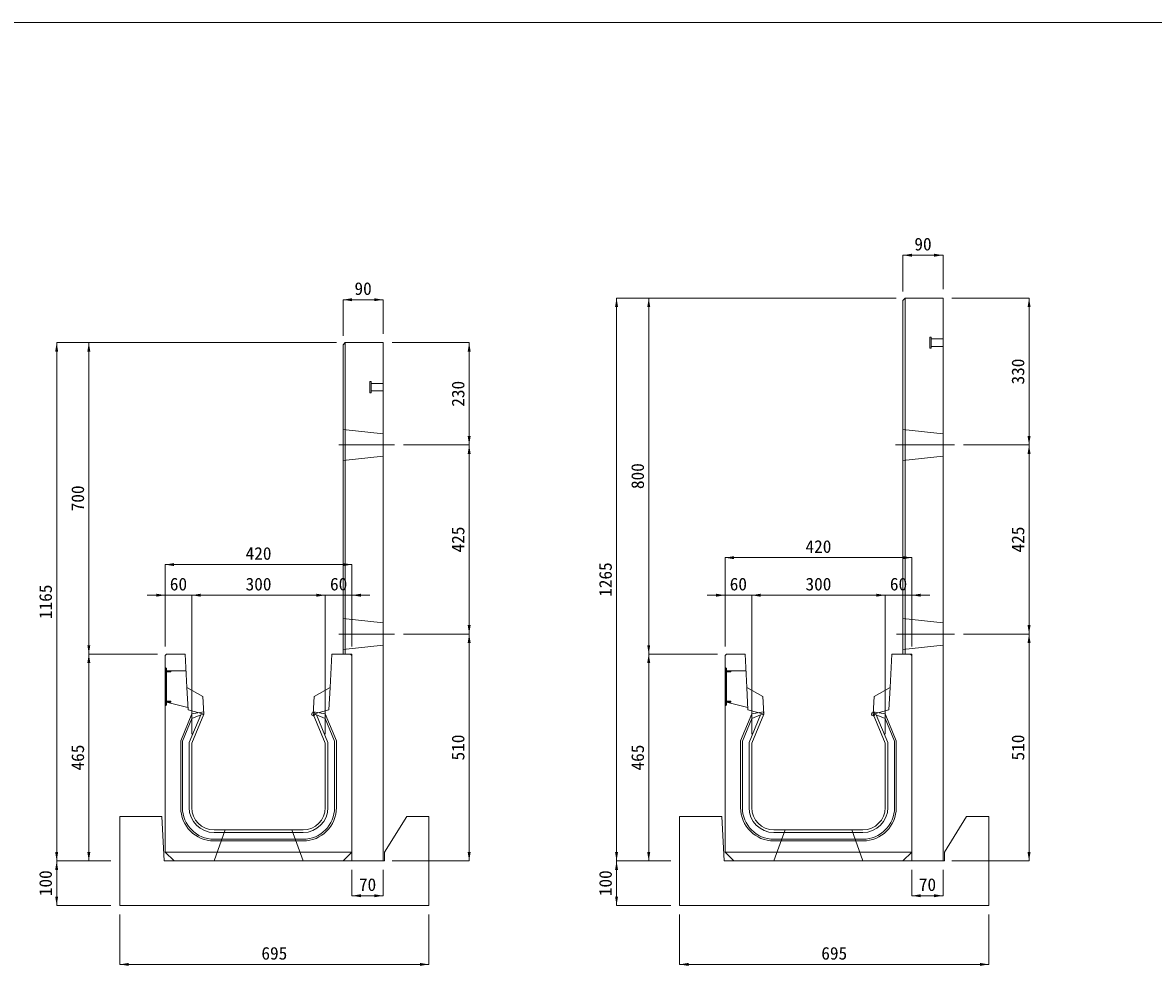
# Model space of a CAD drawing. Units: millimetres at full size; some dimension numbers follow another scale. Extents: x -7442 to 51876, y 9625 to 40052.
# Drawn here: x 11585 to 14126, y 36299 to 38440 of the extents above; entities that cross this region are included whole.
import ezdxf
from ezdxf.enums import TextEntityAlignment as Align

# ---------------------------------------------------------------- set-up
doc = ezdxf.new("R2010")
doc.units = ezdxf.units.MM
doc.header["$LTSCALE"] = 16
doc.header["$PDMODE"] = 32
doc.header["$PDSIZE"] = 8
for name, pattern in [('DASHED', [7.5, 6, -1.5]), ('USER1', [13.5, 7.5, -6]), ('USER2', [285.75, 190.5, -31.75, 31.75, -31.75])]:
    doc.linetypes.add(name, pattern=pattern)
for name, color, linetype, lineweight in [('HOLE', 7, 'DASHED', 9), ('KIJUN', 5, 'Continuous', 9), ('WWAY', 5, 'Continuous', 9), ('寸法線', 7, 'Continuous', 9), ('本体', 2, 'Continuous', 13), ('補助線', 8, 'Continuous', 9), ('ｲﾝｻｰﾄ', 3, 'USER1', 9)]:
    doc.layers.add(name, color=color, linetype=linetype, lineweight=lineweight)
doc.styles.add('ＭＳ ゴシック', font='')
doc.styles.get('ＭＳ ゴシック').set_extended_font_data('MS Gothic')

# ---------------------------------------------------------------- blocks, each defined once
blk = doc.blocks.new('filled_arrow')
at = {"color": 0, "linetype": 'Continuous', "lineweight": -2}
blk.add_solid([(7.5, 1.25), (0, 0), (7.5, -1.25)], dxfattribs=at)

msp = doc.modelspace()

# ---------------------------------------------------------------- linework, layer by layer
at = {"layer": 'HOLE'}
for points in [[(12040.11, 36626.12), (12190.11, 36626.12), (12215.11, 36556.12), (12015.11, 36556.12)], [(13298.47, 36626.12), (13448.47, 36626.12), (13473.47, 36556.12), (13273.47, 36556.12)]]:
    msp.add_lwpolyline(points, close=True, dxfattribs=at)
at = {"layer": 'KIJUN'}
for p, q in [((11965.23, 36886.59), (11965.36, 36876.46)), ((11985.12, 36884.92), (11992.11, 36886.12)), ((12245.11, 36884.92), (12238.11, 36886.12)), ((12264.99, 36886.59), (12264.86, 36876.46)), ((13223.59, 36886.59), (13223.72, 36876.46)), ((13243.47, 36884.92), (13250.47, 36886.12)), ((13503.47, 36884.92), (13496.47, 36886.12)), ((13523.35, 36886.59), (13523.22, 36876.46)), ((12215.11, 36626.12), (12015.11, 36626.12)), ((13473.47, 36626.12), (13273.47, 36626.12)), ((12015.11, 36620.12), (12215.11, 36620.12)), ((12215.11, 36605.12), (12015.11, 36605.12)), ((12015.11, 36601.12), (12215.11, 36601.12)), ((13273.47, 36620.12), (13473.47, 36620.12)), ((13473.47, 36605.12), (13273.47, 36605.12)), ((13273.47, 36601.12), (13473.47, 36601.12))]:
    msp.add_line(p, q, dxfattribs=at)
at = {"layer": 'KIJUN', "color": 7, "lineweight": 13}
for p, q in [((12215.11, 36626.12), (12015.11, 36626.12)), ((13473.47, 36626.12), (13273.47, 36626.12))]:
    msp.add_line(p, q, dxfattribs=at)
at = {"layer": 'KIJUN', "color": 7}
for p, q in [((11905.11, 36576.12), (12325.11, 36576.12)), ((13163.47, 36576.12), (13583.47, 36576.12))]:
    msp.add_line(p, q, dxfattribs=at)
at = {"layer": 'KIJUN', "color": 7, "lineweight": 13}
for points in [[(11990.11, 36926.12), (11954.11, 36946.12), (11950.11, 37021.12), (11908.11, 37021.12), (11905.11, 37018.12), (11905.11, 36576.12), (11925.11, 36556.12), (12305.11, 36556.12), (12325.11, 36576.12), (12325.11, 37018.12), (12322.11, 37021.12), (12280.11, 37021.12), (12276.11, 36946.12), (12240.11, 36926.12), (12238.11, 36886.12), (12265.11, 36821.12), (12265.11, 36676.12)], [(13248.47, 36926.12), (13212.47, 36946.12), (13208.47, 37021.12), (13166.47, 37021.12), (13163.47, 37018.12), (13163.47, 36576.12), (13183.47, 36556.12), (13563.47, 36556.12), (13583.47, 36576.12), (13583.47, 37018.12), (13580.47, 37021.12), (13538.47, 37021.12), (13534.47, 36946.12), (13498.47, 36926.12), (13496.47, 36886.12), (13523.47, 36821.12), (13523.47, 36676.12)], [(11965.11, 36676.12), (11965.11, 36821.12), (11992.11, 36886.12), (11990.11, 36926.12)], [(13223.47, 36676.12), (13223.47, 36821.12), (13250.47, 36886.12), (13248.47, 36926.12)]]:
    msp.add_lwpolyline(points, dxfattribs=at)
at = {"layer": 'KIJUN', "color": 7, "linetype": 'DASHED', "lineweight": 13}
for points in [[(11992.11, 36886.12), (11956.78, 36896.12), (11954.11, 36946.12)], [(12238.11, 36886.12), (12273.44, 36896.12), (12276.11, 36946.12)], [(13250.47, 36886.12), (13215.14, 36896.12), (13212.47, 36946.12)], [(13496.47, 36886.12), (13531.8, 36896.12), (13534.47, 36946.12)]]:
    msp.add_lwpolyline(points, dxfattribs=at)
at = {"layer": 'KIJUN'}
for points in [[(11965.11, 36676.12), (11965.11, 36821.12), (11992.11, 36886.12), (11991.86, 36891.15), (11965.23, 36886.59), (11940.11, 36826.11), (11940.11, 36676.12)], [(11944.11, 36676.12), (11944.11, 36825.31), (11965.41, 36876.59), (11985.12, 36884.92), (11959.11, 36822.32), (11959.11, 36676.12)], [(12290.11, 36676.12), (12290.11, 36826.11), (12264.99, 36886.59), (12238.36, 36891.15), (12238.11, 36886.12), (12265.11, 36821.12), (12265.11, 36676.12)], [(12245.11, 36884.92), (12264.86, 36876.46), (12286.11, 36825.31), (12286.11, 36676.12)], [(12271.11, 36676.12), (12271.11, 36822.32), (12245.11, 36884.92)], [(13223.47, 36676.12), (13223.47, 36821.12), (13250.47, 36886.12), (13250.22, 36891.15), (13223.59, 36886.59), (13198.47, 36826.11), (13198.47, 36676.12)], [(13202.47, 36676.12), (13202.47, 36825.31), (13223.77, 36876.59), (13243.47, 36884.92), (13217.47, 36822.32), (13217.47, 36676.12)], [(13548.47, 36676.12), (13548.47, 36826.11), (13523.35, 36886.59), (13496.72, 36891.15), (13496.47, 36886.12), (13523.47, 36821.12), (13523.47, 36676.12)], [(13503.47, 36884.92), (13523.22, 36876.46), (13544.47, 36825.31), (13544.47, 36676.12)], [(13529.47, 36676.12), (13529.47, 36822.32), (13503.47, 36884.92)]]:
    msp.add_lwpolyline(points, dxfattribs=at)
for centre, radius, start, end in [((12015.11, 36676.12), 75, 180, 270), ((12015.11, 36676.12), 71, 180, 270), ((12015.11, 36676.12), 56, 180, 270), ((12015.11, 36676.12), 50, 180, 270), ((12215.11, 36676.12), 71, 270, 0), ((12215.11, 36676.12), 56, 270, 0), ((12215.11, 36676.12), 75, 270, 0), ((12215.11, 36676.12), 50, 270, 0), ((13273.47, 36676.12), 75, 180, 270), ((13273.47, 36676.12), 71, 180, 270), ((13273.47, 36676.12), 56, 180, 270), ((13273.47, 36676.12), 50, 180, 270), ((13473.47, 36676.12), 71, 270, 0), ((13473.47, 36676.12), 56, 270, 0), ((13473.47, 36676.12), 75, 270, 0), ((13473.47, 36676.12), 50, 270, 0)]:
    msp.add_arc(centre, radius, start, end, dxfattribs=at)
at = {"layer": 'KIJUN', "color": 7, "lineweight": 13}
for centre, start, end in [((12015.11, 36676.12), 180, 270), ((12215.11, 36676.12), 270, 0), ((13273.47, 36676.12), 180, 270), ((13473.47, 36676.12), 270, 0)]:
    msp.add_arc(centre, 50, start, end, dxfattribs=at)
at = {"layer": 'KIJUN'}
for p in [(12238.11, 36886.12), (13496.47, 36886.12)]:
    msp.add_point(p, dxfattribs=at)
at = {"layer": 'WWAY', "color": 7, "linetype": 'DASHED', "lineweight": 13}
for points in [[(11905.11, 36991.12), (11908.31, 36989.12), (11908.31, 36907.12), (11905.11, 36905.12)], [(11952.14, 36983.12), (11908.31, 36983.12), (11908.31, 36989.12), (11905.11, 36991.12)], [(13163.47, 36991.12), (13166.67, 36989.12), (13166.67, 36907.12), (13163.47, 36905.12)], [(13210.5, 36983.12), (13166.67, 36983.12), (13166.67, 36989.12), (13163.47, 36991.12)], [(11905.11, 36905.12), (11908.31, 36907.12), (11908.31, 36913.12), (11956.51, 36901.12)], [(13163.47, 36905.12), (13166.67, 36907.12), (13166.67, 36913.12), (13214.87, 36901.12)]]:
    msp.add_lwpolyline(points, dxfattribs=at)
at = {"layer": 'WWAY'}
for points in [[(11906.31, 36988.12), (11908.31, 36988.12), (11908.31, 36908.12), (11906.31, 36908.12)], [(11908.31, 36983.12), (11918.31, 36983.12), (11918.31, 36981.12), (11908.31, 36981.12)], [(13164.67, 36988.12), (13166.67, 36988.12), (13166.67, 36908.12), (13164.67, 36908.12)], [(13166.67, 36983.12), (13176.67, 36983.12), (13176.67, 36981.12), (13166.67, 36981.12)], [(11908.31, 36915.12), (11918.31, 36915.12), (11918.31, 36913.12), (11908.31, 36913.12)], [(13166.67, 36915.12), (13176.67, 36915.12), (13176.67, 36913.12), (13166.67, 36913.12)]]:
    msp.add_lwpolyline(points, close=True, dxfattribs=at)
at = {"layer": '寸法線'}
for p, q in [((13563.47, 37917.56), (13653.47, 37917.56)), ((13563.47, 37836.12), (13563.47, 37917.56)), ((13653.47, 37841.12), (13653.47, 37917.56)), ((12305.11, 37817.56), (12395.11, 37817.56)), ((12305.11, 37736.12), (12305.11, 37817.56)), ((12395.11, 37741.12), (12395.11, 37817.56)), ((12919.74, 36556.12), (12919.74, 37821.12)), ((13548.47, 37821.12), (12919.74, 37821.12)), ((12992.05, 37021.12), (12992.05, 37821.12)), ((13548.47, 37821.12), (12992.05, 37821.12)), ((13673.47, 37821.12), (13846.85, 37821.12)), ((13846.85, 37491.12), (13846.85, 37821.12)), ((11661.38, 36556.12), (11661.38, 37721.12)), ((12290.11, 37721.12), (11661.38, 37721.12)), ((11733.69, 37021.12), (11733.69, 37721.12)), ((12290.11, 37721.12), (11733.69, 37721.12)), ((12415.11, 37721.12), (12588.49, 37721.12)), ((12588.49, 37491.12), (12588.49, 37721.12)), ((12441.01, 37491.12), (12588.49, 37491.12)), ((12441.01, 37491.12), (12588.49, 37491.12)), ((12588.49, 37066.12), (12588.49, 37491.12)), ((13699.37, 37491.12), (13846.85, 37491.12)), ((13699.37, 37491.12), (13846.85, 37491.12)), ((13846.85, 37066.12), (13846.85, 37491.12)), ((13163.47, 37237.86), (13583.47, 37237.86)), ((13163.47, 37038.12), (13163.47, 37237.86)), ((13583.47, 37038.12), (13583.47, 37237.86)), ((11905.11, 37222.31), (12325.11, 37222.31)), ((11905.11, 37038.12), (11905.11, 37222.31)), ((12325.11, 37038.12), (12325.11, 37222.31)), ((11865.11, 37153.46), (12005.11, 37153.46)), ((11905.11, 37038.12), (11905.11, 37153.46)), ((11965.11, 37153.46), (12265.11, 37153.46)), ((11965.11, 36841.12), (11965.11, 37153.46)), ((11965.11, 36841.12), (11965.11, 37153.46)), ((12225.11, 37153.46), (12365.11, 37153.46)), ((12265.11, 36841.12), (12265.11, 37153.46)), ((12265.11, 36841.12), (12265.11, 37153.46)), ((12325.11, 37038.12), (12325.11, 37153.46)), ((13123.47, 37153.46), (13263.47, 37153.46)), ((13163.47, 37038.12), (13163.47, 37153.46)), ((13223.47, 37153.46), (13523.47, 37153.46)), ((13223.47, 36841.12), (13223.47, 37153.46)), ((13223.47, 36841.12), (13223.47, 37153.46)), ((13483.47, 37153.46), (13623.47, 37153.46)), ((13523.47, 36841.12), (13523.47, 37153.46)), ((13523.47, 36841.12), (13523.47, 37153.46)), ((13583.47, 37038.12), (13583.47, 37153.46)), ((12441.01, 37066.12), (12588.49, 37066.12)), ((12441.01, 37066.12), (12588.49, 37066.12)), ((12588.49, 36556.12), (12588.49, 37066.12)), ((13699.37, 37066.12), (13846.85, 37066.12)), ((13699.37, 37066.12), (13846.85, 37066.12)), ((13846.85, 36556.12), (13846.85, 37066.12)), ((11733.69, 36556.12), (11733.69, 37021.12)), ((11888.11, 37021.12), (11733.69, 37021.12)), ((11888.11, 37021.12), (11733.69, 37021.12)), ((12992.05, 36556.12), (12992.05, 37021.12)), ((13146.47, 37021.12), (12992.05, 37021.12)), ((13146.47, 37021.12), (12992.05, 37021.12)), ((11661.38, 36456.12), (11661.38, 36556.12)), ((11783.11, 36556.12), (11661.38, 36556.12)), ((11783.11, 36556.12), (11661.38, 36556.12)), ((11783.11, 36556.12), (11733.69, 36556.12)), ((12415.11, 36556.12), (12588.49, 36556.12)), ((12919.74, 36456.12), (12919.74, 36556.12)), ((13041.47, 36556.12), (12919.74, 36556.12)), ((13041.47, 36556.12), (12919.74, 36556.12)), ((13041.47, 36556.12), (12992.05, 36556.12)), ((13673.47, 36556.12), (13846.85, 36556.12)), ((12325.11, 36536.12), (12325.11, 36478.01)), ((12395.11, 36536.12), (12395.11, 36478.01)), ((13583.47, 36536.12), (13583.47, 36478.01)), ((13653.47, 36536.12), (13653.47, 36478.01)), ((12325.11, 36478.01), (12395.11, 36478.01)), ((13583.47, 36478.01), (13653.47, 36478.01)), ((11783.11, 36456.12), (11661.38, 36456.12)), ((13041.47, 36456.12), (12919.74, 36456.12)), ((11803.11, 36436.12), (11803.11, 36323.65)), ((12498.11, 36436.12), (12498.11, 36323.65)), ((13061.47, 36436.12), (13061.47, 36323.65)), ((13756.47, 36436.12), (13756.47, 36323.65)), ((11803.11, 36323.65), (12498.11, 36323.65)), ((13061.47, 36323.65), (13756.47, 36323.65))]:
    msp.add_line(p, q, dxfattribs=at)
at = {"layer": '寸法線', "linetype": 'USER2'}
for p, q in [((12421.01, 37491.12), (12295.84, 37491.12)), ((13679.37, 37491.12), (13546.3, 37491.12)), ((12421.01, 37066.12), (12295.84, 37066.12)), ((13679.37, 37066.12), (13549.13, 37066.12))]:
    msp.add_line(p, q, dxfattribs=at)
at = {"layer": '本体'}
for p, q in [((13563.47, 37816.12), (13568.47, 37821.12)), ((13568.47, 37821.12), (13653.47, 37821.12)), ((13653.47, 37821.12), (13653.47, 36556.12)), ((13563.47, 37021.12), (13563.47, 37816.12)), ((12305.11, 37716.12), (12310.11, 37721.12)), ((12305.11, 37021.12), (12305.11, 37716.12)), ((12310.11, 37721.12), (12395.11, 37721.12)), ((12395.11, 37721.12), (12395.11, 36556.12)), ((12325.11, 37021.12), (12305.11, 37021.12)), ((12325.11, 36556.12), (12325.11, 37021.12)), ((13583.47, 37021.12), (13563.47, 37021.12)), ((13583.47, 36556.12), (13583.47, 37021.12)), ((11803.11, 36656.12), (11803.11, 36456.12)), ((11898.11, 36656.12), (11803.11, 36656.12)), ((11903.11, 36556.12), (11898.11, 36656.12)), ((12448.11, 36656.12), (12398.11, 36576.13)), ((12498.11, 36656.12), (12448.11, 36656.12)), ((12498.11, 36656.12), (12498.11, 36456.12)), ((13061.47, 36656.12), (13061.47, 36456.12)), ((13156.47, 36656.12), (13061.47, 36656.12)), ((13161.47, 36556.12), (13156.47, 36656.12)), ((13706.47, 36656.12), (13656.47, 36576.13)), ((13756.47, 36656.12), (13706.47, 36656.12)), ((13756.47, 36656.12), (13756.47, 36456.12)), ((12398.11, 36576.13), (12398.11, 36556.12)), ((13656.47, 36576.13), (13656.47, 36556.12)), ((12398.11, 36556.12), (11903.11, 36556.12)), ((12395.11, 36556.12), (12325.11, 36556.12)), ((13656.47, 36556.12), (13161.47, 36556.12)), ((13653.47, 36556.12), (13583.47, 36556.12)), ((12498.11, 36456.12), (11803.11, 36456.12)), ((13756.47, 36456.12), (13061.47, 36456.12))]:
    msp.add_line(p, q, dxfattribs=at)
at = {"layer": '本体', "color": 4, "lineweight": 5}
for p, q in [((13568.47, 37821.12), (13568.47, 37021.12)), ((12310.11, 37721.12), (12310.11, 37021.12))]:
    msp.add_line(p, q, dxfattribs=at)
at = {"layer": '本体', "linetype": 'USER1', "lineweight": 9}
for p, q in [((12305.11, 37526.12), (12395.11, 37516.12)), ((13563.47, 37526.12), (13653.47, 37516.12)), ((12305.11, 37456.12), (12395.11, 37466.12)), ((13563.47, 37456.12), (13653.47, 37466.12)), ((12305.11, 37101.12), (12395.11, 37091.12)), ((13563.47, 37101.12), (13653.47, 37091.12)), ((12305.11, 37031.12), (12395.11, 37041.12)), ((13563.47, 37031.12), (13653.47, 37041.12))]:
    msp.add_line(p, q, dxfattribs=at)
at = {"layer": '補助線', "color": 1, "lineweight": 13}
msp.add_lwpolyline([(6038.24, 38440.37), (16694.11, 38440.37), (16694.11, 31112.1), (6038.24, 31112.1)], close=True, dxfattribs=at)
at = {"layer": 'ｲﾝｻｰﾄ'}
for p, q in [((13623.47, 37733.62), (13623.47, 37708.62)), ((13626.47, 37733.62), (13623.47, 37733.62)), ((13626.47, 37733.62), (13626.47, 37708.62)), ((13653.47, 37729.62), (13626.47, 37729.62)), ((13653.47, 37729.62), (13653.47, 37712.62)), ((13626.47, 37708.62), (13623.47, 37708.62)), ((13653.47, 37712.62), (13626.47, 37712.62)), ((12365.11, 37633.62), (12365.11, 37608.62)), ((12368.11, 37633.62), (12365.11, 37633.62)), ((12368.11, 37633.62), (12368.11, 37608.62)), ((12395.11, 37629.62), (12368.11, 37629.62)), ((12395.11, 37629.62), (12395.11, 37612.62)), ((12368.11, 37608.62), (12365.11, 37608.62)), ((12395.11, 37612.62), (12368.11, 37612.62))]:
    msp.add_line(p, q, dxfattribs=at)

# ---------------------------------------------------------------- block references
at = {"layer": '寸法線', "xscale": 2.67, "yscale": 2.67}
for p in [(13563.47, 37917.56), (12305.11, 37817.56), (13163.47, 37237.86), (11905.11, 37222.31), (11965.11, 37153.46), (11965.11, 37153.46), (12325.11, 37153.46), (13223.47, 37153.46), (13223.47, 37153.46), (13583.47, 37153.46), (12325.11, 36478.01), (13583.47, 36478.01), (11803.11, 36323.65), (13061.47, 36323.65)]:
    msp.add_blockref('filled_arrow', p, dxfattribs=at)
for p, rotation in [((13653.47, 37917.56), 180), ((12395.11, 37817.56), 180), ((12919.74, 37821.12), 270), ((12992.05, 37821.12), 270), ((13846.85, 37821.12), 270), ((11661.38, 37721.12), 270), ((11733.69, 37721.12), 270), ((12588.49, 37721.12), 270), ((12588.49, 37491.12), 90), ((12588.49, 37491.12), 270), ((13846.85, 37491.12), 90), ((13846.85, 37491.12), 270), ((13583.47, 37237.86), 180), ((12325.11, 37222.31), 180), ((11905.11, 37153.46), 180), ((12265.11, 37153.46), 180), ((12265.11, 37153.46), 180), ((13163.47, 37153.46), 180), ((13523.47, 37153.46), 180), ((13523.47, 37153.46), 180), ((12588.49, 37066.12), 90), ((13846.85, 37066.12), 90), ((12588.49, 37066.12), 270), ((13846.85, 37066.12), 270), ((11733.69, 37021.12), 90), ((12992.05, 37021.12), 90), ((11733.69, 37021.12), 270), ((12992.05, 37021.12), 270), ((11661.38, 36556.12), 90), ((11733.69, 36556.12), 90), ((12588.49, 36556.12), 90), ((12919.74, 36556.12), 90), ((12992.05, 36556.12), 90), ((13846.85, 36556.12), 90), ((11661.38, 36556.12), 270), ((12919.74, 36556.12), 270), ((11661.38, 36456.12), 90), ((12395.11, 36478.01), 180), ((12919.74, 36456.12), 90), ((13653.47, 36478.01), 180), ((12498.11, 36323.65), 180), ((13756.47, 36323.65), 180)]:
    msp.add_blockref('filled_arrow', p, dxfattribs=dict(at, rotation=rotation))

# ---------------------------------------------------------------- texts
at = {"layer": '寸法線', "style": 'ＭＳ ゴシック'}
for s, p in [('90', (13608.47, 37942.56)), ('90', (12350.11, 37842.56)), ('420', (12115.11, 37247.31)), ('420', (13373.47, 37262.86)), ('60', (11935.11, 37178.46)), ('300', (12115.11, 37178.46)), ('60', (12295.11, 37178.46)), ('60', (13193.47, 37178.46)), ('300', (13373.47, 37178.46)), ('60', (13553.47, 37178.46)), ('70', (12360.11, 36503.01)), ('70', (13618.47, 36503.01)), ('695', (12150.61, 36348.65)), ('695', (13408.97, 36348.65))]:
    msp.add_text(s, height=28.48, dxfattribs=at).set_placement(p, align=Align.MIDDLE_CENTER)
for s, p in [('330', (13821.85, 37656.12)), ('230', (12563.49, 37606.12)), ('800', (12967.05, 37421.12)), ('700', (11708.69, 37371.12)), ('425', (12563.49, 37278.62)), ('425', (13821.85, 37278.62)), ('1265', (12894.74, 37188.62)), ('1165', (11636.38, 37138.62)), ('510', (12563.49, 36811.12)), ('510', (13821.85, 36811.12)), ('465', (11708.69, 36788.62)), ('465', (12967.05, 36788.62)), ('100', (11636.38, 36506.12)), ('100', (12894.74, 36506.12))]:
    msp.add_text(s, height=28.48, rotation=90, dxfattribs=at).set_placement(p, align=Align.MIDDLE_CENTER)

doc.saveas('drawing.dxf')
